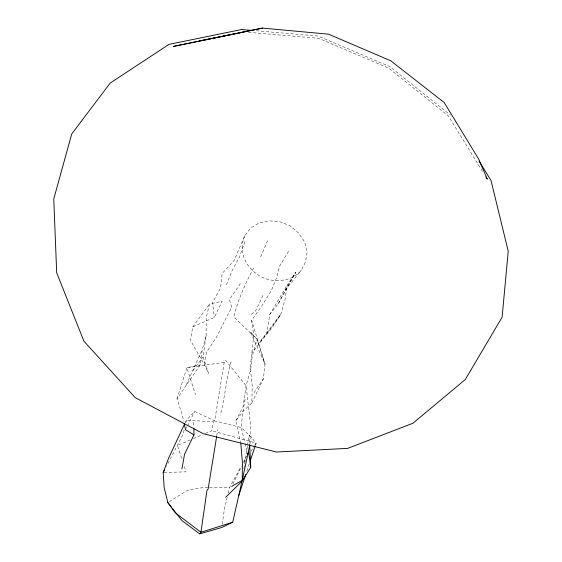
<?xml version="1.0" encoding="UTF-8"?>
<svg xmlns="http://www.w3.org/2000/svg" width="562" height="562" viewBox="0 0 562 562"><rect width="100%" height="100%" fill="white"/><g stroke="black" fill="none" stroke-linecap="round" stroke-linejoin="round"><path stroke-width="0.42" stroke-dasharray="2.81 2.11" d="M206.092 335.858L206.17 317.628L209.591 304.014L222.236 301.246L214.347 317.375L192.752 326.901L190.441 340.347L204.238 364.338L208.572 373.414L203.079 356.807L206.092 335.858L202.299 349.487L200.311 364.787L177.009 398.76L182.151 414.306L183.648 421.156M240.859 443.748L235.878 420.79L243.22 411.215L251.839 403.031L252.205 386.003L250.266 366.93L253.771 335.528L251.614 320.298L262.257 305.236L271.439 290.343L276.736 277.27L279.7 265.917L288.692 251.144M251.839 403.031L263.367 378.9L265.011 364.155L257.199 339.427L250.336 331.692L265.011 364.155L251.614 320.298M222.292 524.121L224.407 508.996L227.245 497.328M266.781 333.645L280.782 314.341L258.267 344.014L266.781 333.645L269.739 314.46L278.408 303.592L295.858 272.134L287.112 285.208L285.025 299.63L280.782 314.341L272.858 326.698L251.636 353.287M255.317 445.554L256.139 443.081L249.163 435.002L241.217 427.52L214.684 420.938L224.189 362.364L225.622 360.326L246.086 385.708L250.223 422.294L251.045 437.398L249.9 444.303M243.957 468.476L247.428 446.165M247.561 445.301L249.163 435.002L249.591 443.748M216.756 435.768L217.691 429.818M245.081 399.189L242.524 413.772L241.217 427.52L244.863 442.779M204.238 364.338L206.486 352.402L216.532 337.081L231.734 307.154L229.366 299.546L240.677 283.206M205.355 433.442L211.726 430.71L213.56 421.76L186.408 420.2L185.284 422.547M184.09 430.099L183.121 434.222L166.471 466.305M185.832 422.68L186.408 420.2L194.705 411.44L214.684 420.938M231.137 361.738C226.212 379.217 224.912 397.46 220.353 414.995M228.256 493.155L229.675 487.324L240.958 466.706M244.807 235.892C235.26 256.04 253.041 278.942 273.954 280.354A34.219 29.814 28.4 0 0 301.218 270.329L305.559 261.773L307.133 252.071L304.66 241.983L298.506 232.998L290.034 225.734L279.616 221.639L268.84 220.824L258.822 223.135L250.434 228.242L244.807 235.892L233.982 260.649L222.138 273.476L220.578 288.06L212.499 302.532L214.347 317.375M177.009 398.76L186.9 367.745L200.311 364.787M246.823 471.153L249.289 463.72M244.962 241.702L239.321 257.255L232.176 270.505L225.959 285.981M260.705 256.82L268.257 239.005M186.247 384.921L202.299 349.487M262.911 295.563L255.696 310.758L250.048 315.465M232.844 484.1L241.688 466.13M243.606 462.224L246.683 455.979M186.275 428.195L187.041 426.67M187.427 425.912L194.705 411.44M278.408 303.592L285.278 290.069L295.858 272.134M235.878 420.79L243.142 406.488L246.086 385.708L250.68 369.684L252.282 355.732L257.199 339.427L233.813 316.933C238.148 299.349 245.622 282.517 254.41 266.704M269.739 314.46L287.112 285.208M243.803 462.273L245.699 459.323M250.919 451.202L254.242 446.031M254.712 445.294L256.139 443.081L211.726 430.71M253.968 392.775L263.367 378.9M192.928 370.73L203.079 356.807M192.752 326.901L209.591 304.014M285.278 290.069L301.218 270.329M169.288 501.662L187.42 490.359L204.217 487.31L208.607 487.31M190.223 439.934L177.48 445.399L182.285 460.278M193.405 438.571L202.165 434.812M224.189 362.364L186.9 367.745L195.478 394.601M164.09 472.473L186.029 471.848L184.153 466.06M209.486 487.31L229.675 487.324M256.335 30.784L317.994 36.017L389.796 66.576L450.387 115.055M248.39 32.322L318.57 38.279L388.581 68.072L448.314 115.87L482.688 171.719M245.067 443.622L247.301 452.944M193.764 422.287L193.841 427.331"/><path stroke-width="0.84" d="M231.685 486.439L242.236 480.355L242.419 463.067L240.859 443.748M216.623 436.618L208.137 489.038L206.964 490.394L200.936 532.256L199.728 533.9L182.088 520.721L172.583 508.617M249.753 445.167L242.236 480.355M181.912 468.968L184.533 454.244L193.967 434.883L193.855 428.167M199.728 533.9L221.821 527.479L232.731 522.224L241.955 481.346L250.75 467.352L249.633 444.619M238.604 495.923L245.727 474.454M250.385 460.418L255.043 446.383M232.731 522.224L200.936 532.256L175.295 512.818L167.834 502.568L164.132 487.493L163.212 472.494L168.628 458.1L184.54 424.106M247.456 454.412L248.608 452.073L250.75 467.352M163.212 472.494L164.434 470.176M225.643 497.286L241.955 481.346M262.559 28.1L173.286 46.442L262.559 28.1L328.545 34.184L390.723 60.759L444.198 102.551L478.683 159.074L487.268 179.166L485.898 176.932M199.714 40.843L244.056 31.957M252.858 30.488L241.569 29.533L168.979 44.391L110.222 83.043L71.725 133.988L53.762 198.962L56.685 272.781L83.893 341.155L135.224 397.643L203.149 433.66L276.483 452.017L347.667 448.378L412.972 423.228L465.287 379.526L502.119 317.158L508.238 251.235L491.019 180.514L479.084 161.111M193.967 434.883L185.509 429.719L184.203 423.72M167.834 502.568L171.529 507.275"/></g></svg>
